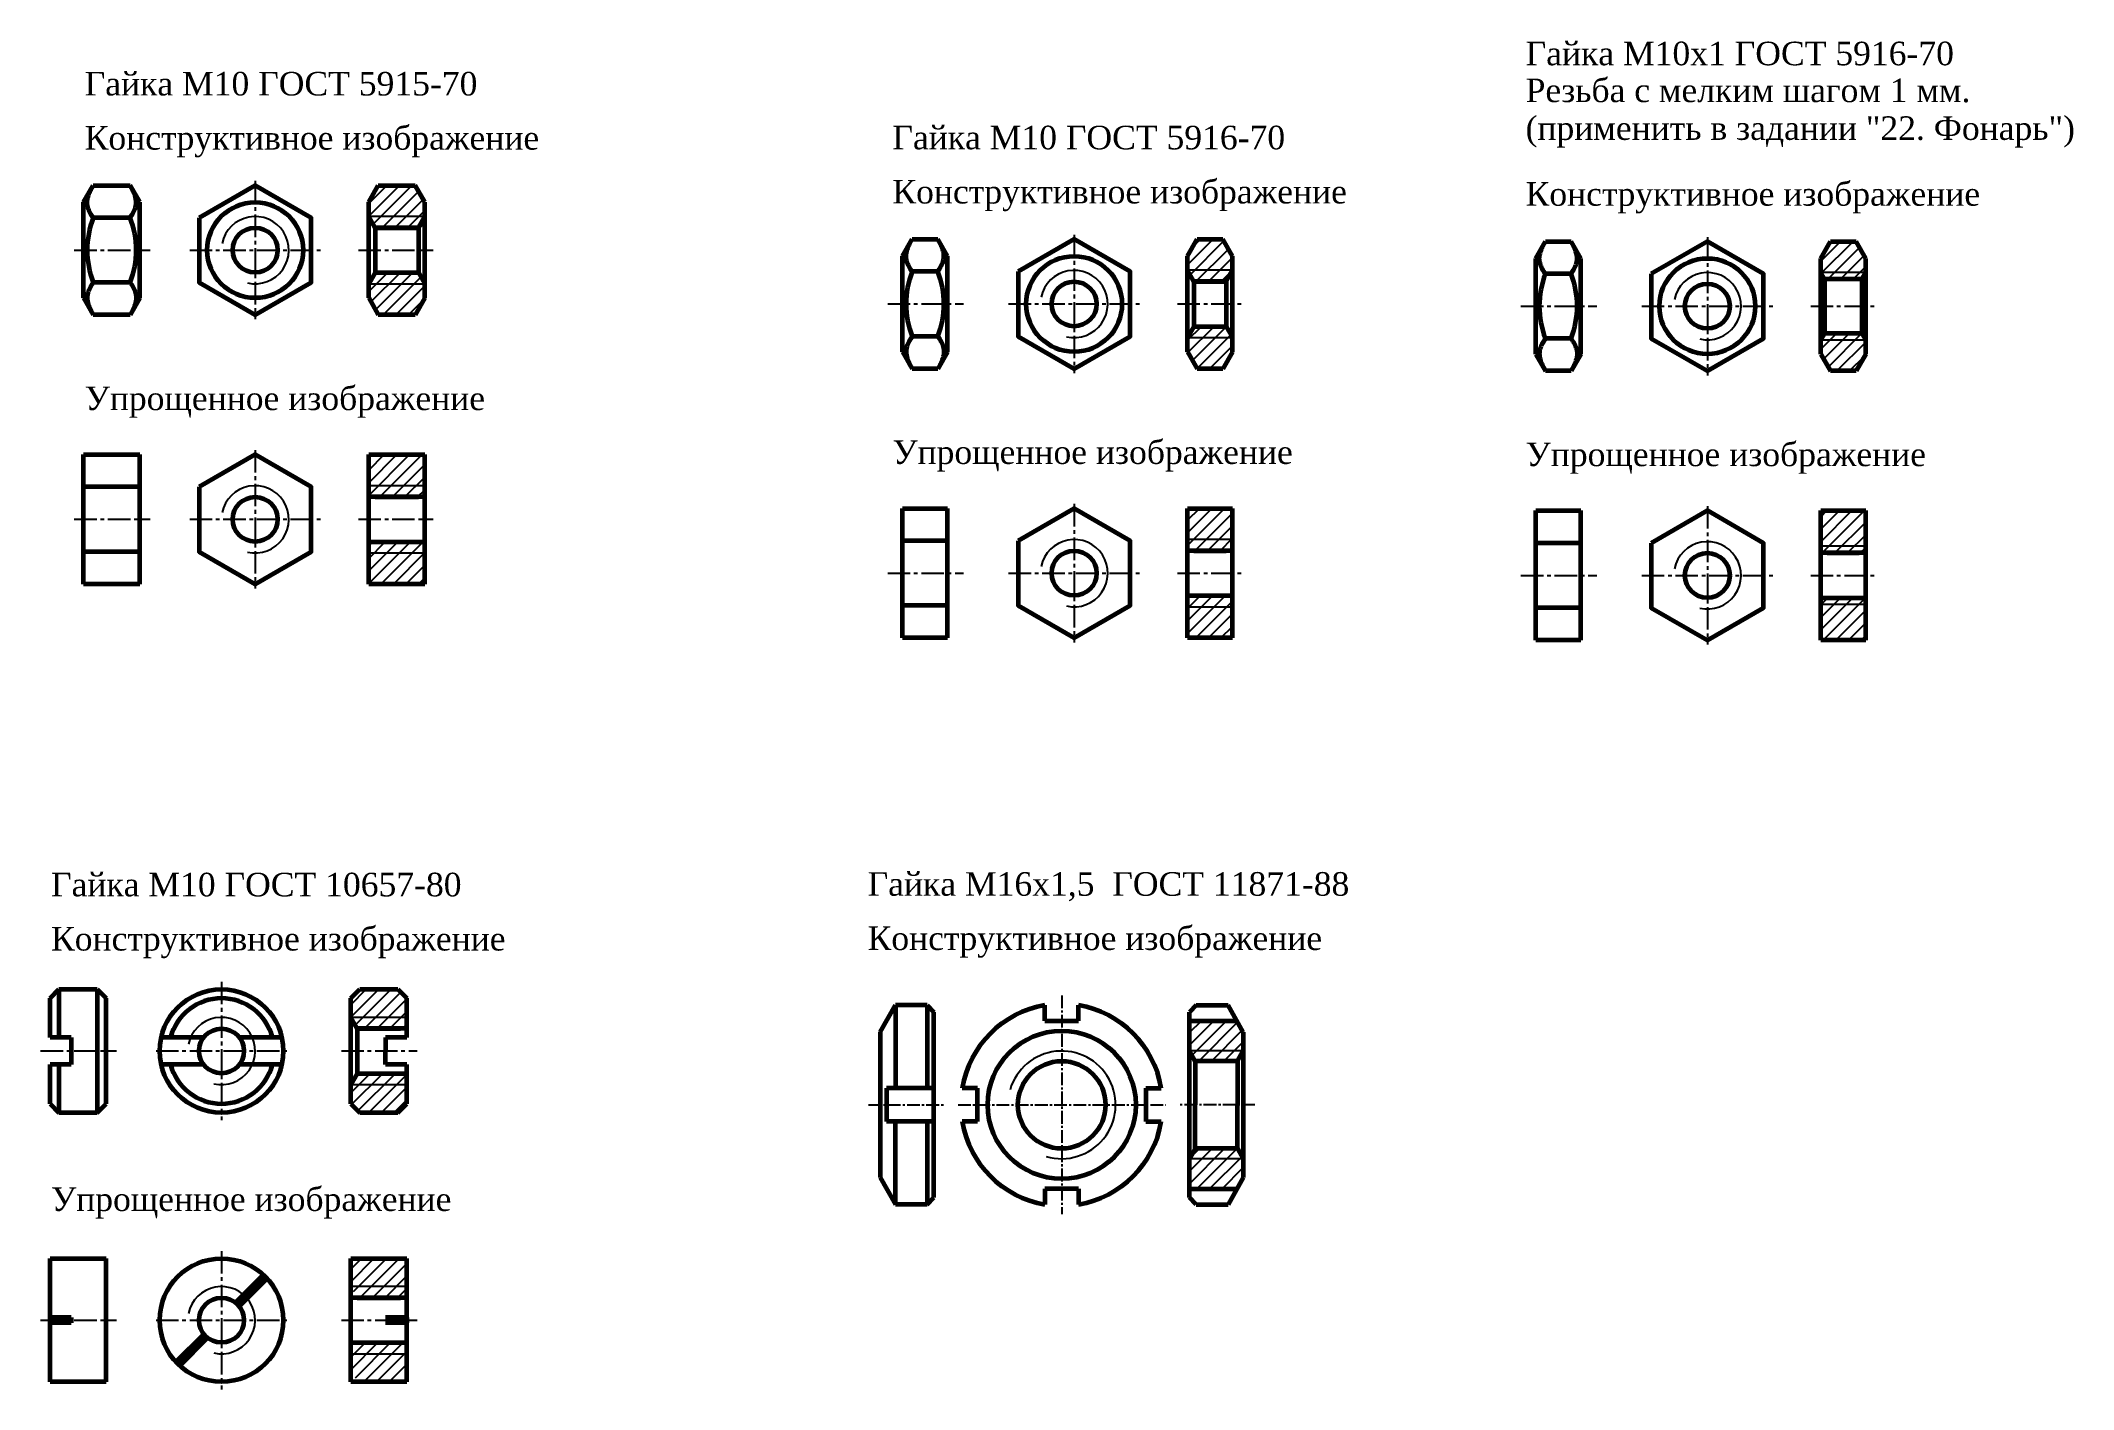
# Model space of a CAD drawing. Header units: millimetres. Extents: x 39 to 341, y 82 to 282.
import ezdxf

# ---------------------------------------------------------------- set-up
doc = ezdxf.new("R2010")
doc.units = ezdxf.units.MM
doc.header["$LTSCALE"] = 0.5
doc.linetypes.add('CENTER2', pattern=[28.575, 19.05, -3.175, 3.175, -3.175])
doc.linetypes.add('осевая2', pattern=[28.575, 19.05, -3.175, 3.175, -3.175])
doc.layers.get('0').update_dxf_attribs({"lineweight": 60})
doc.styles.add('стиль1', font='times.ttf')
pattern_1 = [(45, (-391.7085, -171.6667), (-0.9354433, 0.9354433), [])]

# ---------------------------------------------------------------- blocks, each defined once
blk = doc.blocks.new('129')
at = {"lineweight": 60}
for p, q in [((-8.33, 7.11), (-6.91, 9.62)), ((-6.91, 9.62), (-1.43, 9.62)), ((0, 7.11), (-1.43, 9.62)), ((-8.33, 0), (-8.33, 7.11)), ((0, 0), (0, 7.11)), ((-1.43, 4.81), (-6.91, 4.81)), ((-8.33, -7.11), (-8.33, 0)), ((0, -7.11), (0, 0)), ((-1.43, -4.81), (-6.91, -4.81)), ((-8.33, -7.11), (-6.91, -9.62)), ((0, -7.11), (-1.43, -9.62)), ((-1.43, -9.62), (-6.91, -9.62))]:
    blk.add_line(p, q, dxfattribs=at)
at = {"linetype": 'осевая2', "lineweight": -3, "ltscale": 0.35}
blk.add_line((-9.72, 0), (1.53, 0), dxfattribs=at)
at = {"lineweight": 60}
for centre, start, end in [((5.43, 0), 158.6879, 201.3121), ((-13.76, 0), 338.6879, 21.3121)]:
    blk.add_arc(centre, 13.24, start, end, dxfattribs=at)
for points in [[(-6.91, 4.81), (-7.7, 6.34), (-7.81, 7.33), (-7.54, 8.35), (-7.2, 9.11)], [(-1.43, 4.81), (-0.63, 6.34), (-0.52, 7.33), (-0.79, 8.35), (-1.13, 9.11)], [(-6.91, -4.81), (-7.7, -6.34), (-7.81, -7.33), (-7.54, -8.35), (-7.2, -9.11)], [(-1.43, -4.81), (-0.63, -6.34), (-0.52, -7.33), (-0.79, -8.35), (-1.13, -9.11)]]:
    blk.add_spline(points, degree=3, dxfattribs=at)
blk = doc.blocks.new('130')
at = {"linetype": 'осевая2', "lineweight": -3, "ltscale": 0.35}
for p, q in [((0, 10.28), (0, -10.28)), ((-9.73, 0), (9.73, 0))]:
    blk.add_line(p, q, dxfattribs=at)
at = {"lineweight": 60}
blk.add_lwpolyline([(-8.33, 4.81), (-8.33, -4.81), (0, -9.62), (8.33, -4.81), (8.33, 4.81), (0, 9.62)], close=True, dxfattribs=at)
for radius in [7.11, 3.33]:
    blk.add_circle((0, 0), radius, dxfattribs=at)
at = {"lineweight": -3}
blk.add_arc((0, 0), 5, 256.9745, 168.5103, dxfattribs=at)
blk = doc.blocks.new('131')
at = {"lineweight": -3}
h = blk.add_hatch(dxfattribs=at)
h.set_pattern_fill('ANSI31', color=256, scale=0.416667, style=0)
h.set_pattern_definition([(45, (-397.7104, -171.6667), (-0.9354433, 0.9354433), [])])
h.paths.add_polyline_path([(0, 7.11), (-1.43, 9.62), (-6.91, 9.62), (-8.33, 7.11), (-8.33, 5), (0, 5)])
h.paths.add_polyline_path([(0, -5), (-8.33, -5), (-8.33, -7.11), (-6.91, -9.62), (-1.43, -9.62), (0, -7.11)])
h.paths.add_polyline_path([(-8.33, 5), (-7.39, 3.33), (0, 3.33), (0, 5)])
h.paths.add_polyline_path([(0, -5), (-0.95, -3.33), (-8.33, -3.33), (-8.33, -5)])
at = {"lineweight": 60}
for p, q in [((-8.33, 7.11), (-6.91, 9.62)), ((-6.91, 9.62), (-1.43, 9.62)), ((0, 7.11), (-1.43, 9.62)), ((-8.33, 0), (-8.33, 7.11)), ((0, 0), (0, 7.11)), ((-7.39, 3.33), (-8.33, 5)), ((-0.95, 3.33), (-7.39, 3.33)), ((-7.39, 3.33), (-7.39, -3.33)), ((-0.95, 3.33), (0, 5)), ((-0.95, 3.33), (-0.95, -3.33)), ((-8.33, -7.11), (-8.33, 0)), ((0, -7.11), (0, 0)), ((-7.39, -3.33), (-8.33, -5)), ((-7.39, -3.33), (-0.95, -3.33)), ((-0.95, -3.33), (0, -5)), ((-8.33, -7.11), (-6.91, -9.62)), ((0, -7.11), (-1.43, -9.62)), ((-1.43, -9.62), (-6.91, -9.62))]:
    blk.add_line(p, q, dxfattribs=at)
at = {"lineweight": -3}
for p, q in [((0, 5), (-8.33, 5)), ((-8.33, -5), (0, -5))]:
    blk.add_line(p, q, dxfattribs=at)
blk.add_line((-7.39, 3.33), (-0.95, 3.33))
at = {"linetype": 'осевая2', "lineweight": -3, "ltscale": 0.35}
blk.add_line((-9.84, 0), (1.26, 0), dxfattribs=at)
blk = doc.blocks.new('132')
at = {"lineweight": 60}
for p, q in [((-8.33, 0), (-8.33, 9.62)), ((-8.33, 9.62), (0, 9.62)), ((0, 0), (0, 9.62)), ((0, 4.81), (-8.33, 4.81)), ((-8.33, -9.62), (-8.33, 0)), ((0, -9.62), (0, 0)), ((0, -4.81), (-8.33, -4.81)), ((0, -9.62), (-8.33, -9.62))]:
    blk.add_line(p, q, dxfattribs=at)
at = {"linetype": 'осевая2', "lineweight": -3, "ltscale": 0.35}
blk.add_line((-9.72, 0), (1.53, 0), dxfattribs=at)
blk = doc.blocks.new('133')
at = {"linetype": 'осевая2', "lineweight": -3, "ltscale": 0.35}
for p, q in [((0, 10.28), (0, -10.28)), ((-9.73, 0), (9.73, 0))]:
    blk.add_line(p, q, dxfattribs=at)
at = {"lineweight": 60}
blk.add_lwpolyline([(-8.33, 4.81), (-8.33, -4.81), (0, -9.62), (8.33, -4.81), (8.33, 4.81), (0, 9.62)], close=True, dxfattribs=at)
blk.add_circle((0, 0), 3.33, dxfattribs=at)
at = {"lineweight": -3}
blk.add_arc((0, 0), 5, 256.9745, 168.5103, dxfattribs=at)
blk = doc.blocks.new('134')
at = {"lineweight": -3}
h = blk.add_hatch(dxfattribs=at)
h.set_pattern_fill('ANSI31', color=256, scale=0.416667, style=0)
h.set_pattern_definition([(45, (-42.348, 3e-13), (-0.935443, 0.935443), [])])
h.paths.add_polyline_path([(0, 9.62), (-8.33, 9.62), (-8.33, 5), (0, 5)])
h.paths.add_polyline_path([(0, 5), (-8.33, 5), (-8.33, 3.33), (0, 3.33)])
h.paths.add_polyline_path([(0, -3.33), (-8.33, -3.33), (-8.33, -5), (0, -5)])
h.paths.add_polyline_path([(0, -5), (-8.33, -5), (-8.33, -9.62), (0, -9.62)])
at = {"lineweight": 60}
for p, q in [((-8.33, 0), (-8.33, 9.62)), ((-8.33, 9.62), (0, 9.62)), ((0, 0), (0, 9.62)), ((0, 3.33), (-8.33, 3.33)), ((-8.33, -9.62), (-8.33, 0)), ((0, -9.62), (0, 0)), ((-8.33, -3.33), (0, -3.33)), ((0, -9.62), (-8.33, -9.62))]:
    blk.add_line(p, q, dxfattribs=at)
at = {"lineweight": -3}
for p, q in [((0, 5), (-8.33, 5)), ((-8.33, -5), (0, -5))]:
    blk.add_line(p, q, dxfattribs=at)
blk.add_line((-7.39, 3.33), (-0.95, 3.33))
at = {"linetype": 'осевая2', "lineweight": -3, "ltscale": 0.35}
blk.add_line((-9.84, 0), (1.26, 0), dxfattribs=at)
blk = doc.blocks.new('krep8')
for name, p in [('129', (0, 40)), ('130', (17.15, 40)), ('131', (42.35, 40)), ('132', (0, 0)), ('133', (17.15, 0)), ('134', (42.35, 0))]:
    blk.add_blockref(name, p)
at = {"style": 'стиль1'}
for s, p in [('Гайка М10 ГОСТ 5915-70', (-8.18, 62.98)), ('Конструктивное изображение', (-8.18, 54.93)), ('Упрощенное изображение', (-8.18, 16.23))]:
    blk.add_text(s, height=3.5, dxfattribs=at).set_placement(p)
blk = doc.blocks.new('147')
at = {"lineweight": 60}
for p, q in [((-8.33, 7.83), (-7, 9.17)), ((-7, 9.17), (-1.33, 9.17)), ((-7, 9.17), (-7, 2)), ((-1.33, 9.17), (0, 7.83)), ((-1.33, 9.17), (-1.33, -9.17)), ((-8.33, 2), (-8.33, 7.83)), ((0, 0), (0, 7.83)), ((-5.17, 2), (-8.33, 2)), ((-5.17, 2), (-5.17, -2)), ((0, -7.83), (0, 0)), ((-8.33, -7.83), (-8.33, -2)), ((-5.17, -2), (-8.33, -2)), ((-7, -2), (-7, -9.17)), ((-8.33, -7.83), (-7, -9.17)), ((-1.33, -9.17), (0, -7.83)), ((-1.33, -9.17), (-7, -9.17))]:
    blk.add_line(p, q, dxfattribs=at)
at = {"linetype": 'осевая2', "lineweight": -3, "ltscale": 0.35}
blk.add_line((-9.72, 0), (1.53, 0), dxfattribs=at)
blk = doc.blocks.new('148')
at = {"linetype": 'осевая2', "lineweight": -3, "ltscale": 0.35}
for p, q in [((0, 10.28), (0, -10.28)), ((-9.73, 0), (9.73, 0))]:
    blk.add_line(p, q, dxfattribs=at)
at = {"lineweight": 60}
for p, q in [((-2.67, 2), (-8.95, 2)), ((8.95, 2), (2.67, 2)), ((-2.67, -2), (-8.95, -2)), ((8.95, -2), (2.67, -2))]:
    blk.add_line(p, q, dxfattribs=at)
for radius in [9.17, 3.33]:
    blk.add_circle((0, 0), radius, dxfattribs=at)
for start, end in [(14.793, 165.207), (194.793, 345.207)]:
    blk.add_arc((0, 0), 7.83, start, end, dxfattribs=at)
at = {"lineweight": -3}
blk.add_arc((0, 0), 5, 256.9745, 168.5103, dxfattribs=at)
blk = doc.blocks.new('149')
at = {"lineweight": -3}
h = blk.add_hatch(dxfattribs=at)
h.set_pattern_fill('ANSI31', color=256, scale=0.416667, style=0)
h.set_pattern_definition(pattern_1)
h.paths.add_polyline_path([(8.33, 7.83), (7, 9.17), (1.33, 9.17), (0, 7.83), (0, 5), (8.33, 5)])
h.paths.add_polyline_path([(8.33, 5), (0, 5), (0.95, 3.33), (8.33, 3.33)])
h.paths.add_polyline_path([(8.33, -3.33), (0.95, -3.33), (0, -5), (8.33, -5)])
h.paths.add_polyline_path([(8.33, -5), (0, -5), (0, -7.83), (1.33, -9.17), (7, -9.17), (8.33, -7.83)])
at = {"lineweight": 60}
for p, q in [((0, 7.83), (1.33, 9.17)), ((1.33, 9.17), (7, 9.17)), ((7, 9.17), (8.33, 7.83)), ((0, 0), (0, 7.83)), ((8.33, 2), (8.33, 7.83)), ((0.95, 3.33), (0, 5)), ((8.33, 3.33), (0.95, 3.33)), ((0.95, 3.33), (0.95, -3.33)), ((0, -7.83), (0, 0)), ((8.33, 2), (5.17, 2)), ((5.17, 2), (5.17, 0)), ((5.17, -2), (5.17, 0)), ((8.33, -2), (5.17, -2)), ((8.33, -7.83), (8.33, -2)), ((0.95, -3.33), (0, -5)), ((0.95, -3.33), (8.33, -3.33)), ((0, -7.83), (1.33, -9.17)), ((7, -9.17), (8.33, -7.83)), ((7, -9.17), (1.33, -9.17))]:
    blk.add_line(p, q, dxfattribs=at)
at = {"lineweight": -3}
for p, q in [((8.33, 5), (0, 5)), ((0, -5), (8.33, -5))]:
    blk.add_line(p, q, dxfattribs=at)
blk.add_line((0.95, 3.33), (7.39, 3.33))
at = {"linetype": 'осевая2', "lineweight": -3, "ltscale": 0.35}
blk.add_line((-1.39, 0), (9.87, 0), dxfattribs=at)
blk = doc.blocks.new('150')
h = blk.add_hatch(color=256)
h.paths.add_polyline_path([(-5.17, 0.4), (-8.33, 0.4), (-8.33, 0), (-5.17, 0)])
h.paths.add_polyline_path([(-5.17, 0), (-8.33, 0), (-8.33, -0.4), (-5.17, -0.4)])
at = {"lineweight": 60}
for p, q in [((-8.33, 0), (-8.33, 9.17)), ((-8.33, 9.17), (0, 9.17)), ((0, 0), (0, 9.17)), ((-5.17, 0.4), (-8.33, 0.4)), ((-8.33, -9.17), (-8.33, 0)), ((-5.17, 0), (-8.33, 0)), ((-5.17, 0.4), (-5.17, -0.4)), ((0, -9.17), (0, 0)), ((-5.17, -0.4), (-8.33, -0.4)), ((0, -9.17), (-8.33, -9.17))]:
    blk.add_line(p, q, dxfattribs=at)
at = {"linetype": 'осевая2', "lineweight": -3, "ltscale": 0.35}
blk.add_line((-9.72, 0), (1.53, 0), dxfattribs=at)
blk = doc.blocks.new('151')
h = blk.add_hatch(color=256)
h.paths.add_polyline_path([(6.49, 6.48, 0.010913), (6.2, 6.76), (3.24, 3.81, -0.020024), (3.54, 3.53)])
h.paths.add_polyline_path([(6.76, 6.19, 0.010913), (6.49, 6.48), (3.54, 3.53, -0.020024), (3.81, 3.24)])
h.paths.add_polyline_path([(3.54, 3.53, 0.020024), (3.24, 3.81), (2.06, 2.62, -0.030082), (2.36, 2.36)])
h.paths.add_polyline_path([(3.81, 3.24, 0.020024), (3.54, 3.53), (2.36, 2.36, -0.030082), (2.62, 2.06)])
h.paths.add_polyline_path([(-2.36, -2.36, -0.030082), (-2.62, -2.06), (-6.76, -6.19, 0.010913), (-6.49, -6.48)])
h.paths.add_polyline_path([(-2.06, -2.62, -0.030082), (-2.36, -2.36), (-6.49, -6.48, 0.010913), (-6.2, -6.76)])
at = {"linetype": 'осевая2', "lineweight": -3, "ltscale": 0.35}
for p, q in [((0, 10.28), (0, -10.28)), ((-9.73, 0), (9.73, 0))]:
    blk.add_line(p, q, dxfattribs=at)
at = {"lineweight": 60}
for p, q in [((2.06, 2.62), (6.2, 6.76)), ((2.36, 2.36), (6.49, 6.48)), ((2.62, 2.06), (6.77, 6.2)), ((-6.77, -6.2), (-2.62, -2.06)), ((-6.49, -6.48), (-2.36, -2.36)), ((-6.2, -6.76), (-2.06, -2.62))]:
    blk.add_line(p, q, dxfattribs=at)
for radius in [9.17, 3.33]:
    blk.add_circle((0, 0), radius, dxfattribs=at)
at = {"lineweight": -3}
blk.add_arc((0, 0), 5, 256.9745, 168.5103, dxfattribs=at)
blk = doc.blocks.new('152')
at = {"lineweight": -3}
h = blk.add_hatch(dxfattribs=at)
h.set_pattern_fill('ANSI31', color=256, scale=0.416667, style=0)
h.set_pattern_definition(pattern_1)
h.paths.add_polyline_path([(8.33, 7.83), (7, 9.17), (1.33, 9.17), (0, 7.83), (0, 5), (8.33, 5)])
h.paths.add_polyline_path([(8.33, 5), (0, 5), (0.95, 3.33), (8.33, 3.33)])
h.paths.add_polyline_path([(8.33, -3.33), (0.95, -3.33), (0, -5), (8.33, -5)])
h.paths.add_polyline_path([(8.33, -5), (0, -5), (0, -7.83), (1.33, -9.17), (7, -9.17), (8.33, -7.83)])
h = blk.add_hatch(color=256)
h.paths.add_polyline_path([(8.33, 0.4), (5.17, 0.4), (5.17, 0), (8.33, 0)])
h.paths.add_polyline_path([(8.33, 0), (5.17, 0), (5.17, -0.4), (8.33, -0.4)])
at = {"lineweight": 60}
for p, q in [((0, 0), (0, 9.17)), ((0, 9.17), (8.33, 9.17)), ((8.33, 0), (8.33, 9.17)), ((8.33, 3.33), (0, 3.33)), ((0, -9.17), (0, 0)), ((8.33, 0.4), (5.17, 0.4)), ((8.33, 0.4), (8.33, -0.4)), ((8.33, -9.17), (8.33, 0)), ((8.33, 0), (5.17, 0)), ((8.33, -0.4), (5.17, -0.4)), ((0, -3.33), (8.33, -3.33)), ((8.33, -9.17), (0, -9.17))]:
    blk.add_line(p, q, dxfattribs=at)
at = {"lineweight": -3}
for p, q in [((8.33, 5), (0, 5)), ((0, -5), (8.33, -5))]:
    blk.add_line(p, q, dxfattribs=at)
blk.add_line((0.95, 3.33), (7.39, 3.33))
at = {"linetype": 'осевая2', "lineweight": -3, "ltscale": 0.35}
blk.add_line((-1.39, 0), (9.87, 0), dxfattribs=at)
blk = doc.blocks.new('krep10')
for name, p in [('147', (0, 40)), ('148', (17.15, 40)), ('149', (36.35, 40)), ('150', (0, 0)), ('151', (17.15, 0)), ('152', (36.35, 0))]:
    blk.add_blockref(name, p)
at = {"style": 'стиль1'}
for s, p in [('Гайка М10 ГОСТ 10657-80', (-8.18, 62.98)), ('Конструктивное изображение', (-8.18, 54.93)), ('Упрощенное изображение', (-8.18, 16.23))]:
    blk.add_text(s, height=3.5, dxfattribs=at).set_placement(p)
blk = doc.blocks.new('153')
at = {"color": 7, "lineweight": 60}
for p, q in [((-8, 10.79), (-5.73, 14.79)), ((-1, 14.79), (-5.73, 14.79)), ((-5.73, 14.79), (-5.73, 2.5)), ((-1, 14.79), (-1, 2.5)), ((-1, 14.79), (0, 13.79)), ((0, 0), (0, 13.79)), ((-8, 10.79), (-8, -10.79)), ((-7.03, 2.5), (-7.03, -2.5)), ((0, 2.5), (-7.03, 2.5)), ((0, -13.79), (0, 0)), ((0, -2.5), (-7.03, -2.5)), ((-5.73, -14.79), (-5.73, -2.5)), ((-1, -2.5), (-1, -14.79)), ((-8, -10.79), (-5.73, -14.79)), ((-1, -14.79), (-5.73, -14.79)), ((-1, -14.79), (0, -13.79))]:
    blk.add_line(p, q, dxfattribs=at)
at = {"color": 7, "linetype": 'CENTER2', "lineweight": -3, "ltscale": 0.2}
blk.add_line((-9.72, 0), (1.53, 0), dxfattribs=at)
blk = doc.blocks.new('154')
at = {"color": 7, "linetype": 'CENTER2', "lineweight": -3, "ltscale": 0.2}
for p, q in [((0, 16.25), (0, -16.25)), ((-15.41, 0), (15.41, 0))]:
    blk.add_line(p, q, dxfattribs=at)
at = {"color": 7, "lineweight": 60}
for p, q in [((-2.5, 12.5), (-2.5, 14.79)), ((-2.5, 12.5), (2.5, 12.5)), ((2.5, 12.5), (2.5, 14.79)), ((-12.5, 2.5), (-14.79, 2.5)), ((-12.5, -2.5), (-12.5, 2.5)), ((12.5, 2.5), (14.79, 2.5)), ((12.5, 2.5), (12.5, -2.5)), ((-12.5, -2.5), (-14.79, -2.5)), ((12.5, -2.5), (14.79, -2.5)), ((2.5, -12.5), (-2.5, -12.5)), ((-2.5, -12.5), (-2.5, -14.79)), ((2.5, -12.5), (2.5, -14.79))]:
    blk.add_line(p, q, dxfattribs=at)
for radius in [11, 6.5]:
    blk.add_circle((0, 0), radius, dxfattribs=at)
for start, end in [(99.5941, 170.4059), (9.5941, 80.4059), (189.5941, 260.4059), (279.5941, 350.4059)]:
    blk.add_arc((0, 0), 15, start, end, dxfattribs=at)
at = {"color": 7, "lineweight": -3}
blk.add_arc((0, 0), 8, 253.384, 163.7509, dxfattribs=at)
blk = doc.blocks.new('155')
at = {"lineweight": -3}
h = blk.add_hatch(dxfattribs=at)
h.set_pattern_fill('ANSI31', scale=0.416667, style=0)
h.set_pattern_definition([(45, (-698.5576, -49.753), (-0.9354433, 0.9354433), [])])
h.paths.add_polyline_path([(0.85, 6.5), (7.15, 6.5), (8, 8), (8, 10.79), (7.03, 12.5), (0, 12.5), (0, 8)])
h.paths.add_polyline_path([(8, -8), (7.15, -6.5), (0.85, -6.5), (0, -8), (0, -12.5), (7.03, -12.5), (8, -10.79)])
at = {"color": 7, "lineweight": 60}
for p, q in [((1, 14.79), (0, 13.79)), ((0, 0), (0, 13.79)), ((0, 12.5), (7.03, 12.5)), ((1, 14.79), (5.73, 14.79)), ((8, 10.79), (5.73, 14.79)), ((0, 0), (0, 11)), ((8, 10.79), (8, -10.79)), ((0.85, 6.5), (0, 8)), ((7.15, 6.5), (0.85, 6.5)), ((0.85, 6.5), (0.85, 0)), ((7.15, 6.5), (8, 8)), ((7.15, 6.5), (7.15, 0)), ((8, 8), (8, -8)), ((0, -11), (0, 0)), ((0, -13.79), (0, 0)), ((0.85, -6.5), (0.85, 0)), ((7.15, -6.5), (7.15, 0)), ((0.85, -6.5), (0, -8)), ((7.15, -6.5), (0.85, -6.5)), ((7.15, -6.5), (8, -8)), ((8, -10.79), (5.73, -14.79)), ((0, -12.5), (7.03, -12.5)), ((1, -14.79), (0, -13.79)), ((1, -14.79), (5.73, -14.79))]:
    blk.add_line(p, q, dxfattribs=at)
at = {"color": 7, "lineweight": -3}
for p, q in [((8, 8), (0, 8)), ((8, -8), (0, -8))]:
    blk.add_line(p, q, dxfattribs=at)
at = {"color": 7, "linetype": 'CENTER2', "lineweight": -3, "ltscale": 0.2}
blk.add_line((9.72, 0), (-1.53, 0), dxfattribs=at)
blk = doc.blocks.new('krep11')
for name, p in [('154', (18.98, 0)), ('153', (0, 0)), ('155', (37.96, 0))]:
    blk.add_blockref(name, p)
at = {"style": 'стиль1'}
for s, p in [('Гайка М16х1,5  ГОСТ 11871-88', (-9.86, 31.07)), ('Конструктивное изображение', (-9.86, 23.01))]:
    blk.add_text(s, height=3.5, dxfattribs=at).set_placement(p)
blk = doc.blocks.new('136')
at = {"linetype": 'осевая2', "lineweight": -3, "ltscale": 0.35}
for p, q in [((0, 10.28), (0, -10.28)), ((-9.73, 0), (9.73, 0))]:
    blk.add_line(p, q, dxfattribs=at)
at = {"color": 7, "lineweight": 60}
blk.add_lwpolyline([(-8.33, 4.81), (-8.33, -4.81), (0, -9.62), (8.33, -4.81), (8.33, 4.81), (0, 9.62)], close=True, dxfattribs=at)
for radius in [7.11, 3.33]:
    blk.add_circle((0, 0), radius, dxfattribs=at)
at = {"color": 7, "lineweight": -3}
blk.add_arc((0, 0), 5, 256.9745, 168.5103, dxfattribs=at)
blk = doc.blocks.new('137')
at = {"lineweight": -3}
h = blk.add_hatch(dxfattribs=at)
h.set_pattern_fill('ANSI31', scale=0.416667, style=0)
h.set_pattern_definition([(45, (-396.0437, -171.6667), (-0.9354433, 0.9354433), [])])
h.paths.add_polyline_path([(0, 5), (0, 7.11), (-1.43, 9.62), (-5.24, 9.62), (-6.67, 7.11), (-6.67, 5)])
h.paths.add_polyline_path([(-0.95, 3.33), (0, 5), (-6.67, 5), (-5.72, 3.33)])
h.paths.add_polyline_path([(-6.67, -5), (0, -5), (-0.95, -3.33), (-6.67, -3.33)])
h.paths.add_polyline_path([(-1.43, -9.62), (0, -7.11), (0, -5), (-6.67, -5), (-6.67, -7.11), (-5.24, -9.62)])
at = {"color": 7, "lineweight": 60}
for p, q in [((-6.67, 7.11), (-5.24, 9.62)), ((-5.24, 9.62), (-1.43, 9.62)), ((0, 7.11), (-1.43, 9.62)), ((-6.67, 0), (-6.67, 7.11)), ((0, 0), (0, 7.11)), ((-5.72, 3.33), (-6.67, 5)), ((-0.95, 3.33), (-5.72, 3.33)), ((-5.72, 3.33), (-5.72, -3.33)), ((-0.95, 3.33), (0, 5)), ((-0.95, 3.33), (-0.95, -3.33)), ((-6.67, -7.11), (-6.67, 0)), ((0, -7.11), (0, 0)), ((-5.72, -3.33), (-6.67, -5)), ((-5.72, -3.33), (-0.95, -3.33)), ((-0.95, -3.33), (0, -5)), ((-6.67, -7.11), (-5.24, -9.62)), ((0, -7.11), (-1.43, -9.62)), ((-1.43, -9.62), (-5.24, -9.62))]:
    blk.add_line(p, q, dxfattribs=at)
at = {"color": 7, "lineweight": -3}
for p, q in [((0, 5), (-6.67, 5)), ((-6.67, -5), (0, -5))]:
    blk.add_line(p, q, dxfattribs=at)
at = {"color": 7}
blk.add_line((-5.72, 3.33), (-0.95, 3.33), dxfattribs=at)
at = {"linetype": 'осевая2', "lineweight": -3, "ltscale": 0.35}
blk.add_line((-8.17, 0), (1.77, 0), dxfattribs=at)
blk = doc.blocks.new('139')
at = {"linetype": 'осевая2', "lineweight": -3, "ltscale": 0.35}
for p, q in [((0, 10.28), (0, -10.28)), ((-9.73, 0), (9.73, 0))]:
    blk.add_line(p, q, dxfattribs=at)
at = {"color": 7, "lineweight": 60}
blk.add_lwpolyline([(-8.33, 4.81), (-8.33, -4.81), (0, -9.62), (8.33, -4.81), (8.33, 4.81), (0, 9.62)], close=True, dxfattribs=at)
blk.add_circle((0, 0), 3.33, dxfattribs=at)
at = {"color": 7, "lineweight": -3}
blk.add_arc((0, 0), 5, 256.9745, 168.5103, dxfattribs=at)
blk = doc.blocks.new('140')
at = {"lineweight": -3}
h = blk.add_hatch(dxfattribs=at)
h.set_pattern_fill('ANSI31', scale=0.416667, style=0)
h.set_pattern_definition([(45, (-42.348, -2e-14), (-0.935443, 0.935443), [])])
h.paths.add_polyline_path([(0, 9.62), (-6.67, 9.62), (-6.67, 5), (0, 5)])
h.paths.add_polyline_path([(0, 5), (-6.67, 5), (-6.67, 3.33), (0, 3.33)])
h.paths.add_polyline_path([(0, -3.33), (-6.67, -3.33), (-6.67, -5), (0, -5)])
h.paths.add_polyline_path([(0, -5), (-6.67, -5), (-6.67, -9.62), (0, -9.62)])
at = {"color": 7, "lineweight": 60}
for p, q in [((-6.67, 0), (-6.67, 9.62)), ((-6.67, 9.62), (0, 9.62)), ((0, 0), (0, 9.62)), ((0, 3.33), (-6.67, 3.33)), ((-6.67, -9.62), (-6.67, 0)), ((0, -9.62), (0, 0)), ((-6.67, -3.33), (0, -3.33)), ((0, -9.62), (-6.67, -9.62))]:
    blk.add_line(p, q, dxfattribs=at)
at = {"color": 7, "lineweight": -3}
for p, q in [((0, 5), (-6.67, 5)), ((-6.67, -5), (0, -5))]:
    blk.add_line(p, q, dxfattribs=at)
at = {"color": 7}
blk.add_line((-5.72, 3.33), (-0.95, 3.33), dxfattribs=at)
at = {"linetype": 'осевая2', "lineweight": -3, "ltscale": 0.35}
blk.add_line((-8.17, 0), (1.77, 0), dxfattribs=at)
blk = doc.blocks.new('138')
at = {"color": 7, "lineweight": 60}
for p, q in [((-6.67, 0), (-6.67, 9.62)), ((-6.67, 9.62), (0, 9.62)), ((0, 0), (0, 9.62)), ((0, 4.81), (-6.67, 4.81)), ((-6.67, -9.62), (-6.67, 0)), ((0, -9.62), (0, 0)), ((0, -4.81), (-6.67, -4.81)), ((0, -9.62), (-6.67, -9.62))]:
    blk.add_line(p, q, dxfattribs=at)
at = {"linetype": 'осевая2', "lineweight": -3, "ltscale": 0.35}
blk.add_line((-8.87, 0), (2.38, 0), dxfattribs=at)
blk = doc.blocks.new('142')
at = {"linetype": 'осевая2', "lineweight": -3, "ltscale": 0.35}
for p, q in [((0, 10.28), (0, -10.28)), ((-9.73, 0), (9.73, 0))]:
    blk.add_line(p, q, dxfattribs=at)
at = {"color": 7, "lineweight": 60}
blk.add_lwpolyline([(-8.33, 4.81), (-8.33, -4.81), (0, -9.62), (8.33, -4.81), (8.33, 4.81), (0, 9.62)], close=True, dxfattribs=at)
for radius in [7.11, 3.33]:
    blk.add_circle((0, 0), radius, dxfattribs=at)
at = {"color": 7, "lineweight": -3}
blk.add_arc((0, 0), 5, 256.9745, 168.5103, dxfattribs=at)
blk = doc.blocks.new('141')
at = {"color": 7, "lineweight": 60}
for p, q in [((-6.67, 7.11), (-5.24, 9.62)), ((-5.24, 9.62), (-1.43, 9.62)), ((0, 7.11), (-1.43, 9.62)), ((-6.67, 0), (-6.67, 7.11)), ((0, 0), (0, 7.11)), ((-1.43, 4.81), (-5.24, 4.81)), ((-6.67, -7.11), (-6.67, 0)), ((0, -7.11), (0, 0)), ((-1.43, -4.81), (-5.24, -4.81)), ((-6.67, -7.11), (-5.24, -9.62)), ((0, -7.11), (-1.43, -9.62)), ((-1.43, -9.62), (-5.24, -9.62))]:
    blk.add_line(p, q, dxfattribs=at)
at = {"linetype": 'осевая2', "lineweight": -3, "ltscale": 0.35}
blk.add_line((-8.87, 0), (2.38, 0), dxfattribs=at)
at = {"color": 7, "lineweight": 60}
for centre, start, end in [((7.09, 0), 158.6879, 201.3121), ((-13.76, 0), 338.6879, 21.3121)]:
    blk.add_arc(centre, 13.24, start, end, dxfattribs=at)
for points in [[(-5.24, 4.81), (-6.04, 6.34), (-6.14, 7.33), (-5.87, 8.35), (-5.53, 9.11)], [(-1.43, 4.81), (-0.63, 6.34), (-0.52, 7.33), (-0.79, 8.35), (-1.13, 9.11)], [(-5.24, -4.81), (-6.04, -6.34), (-6.14, -7.33), (-5.87, -8.35), (-5.53, -9.11)], [(-1.43, -4.81), (-0.63, -6.34), (-0.52, -7.33), (-0.79, -8.35), (-1.13, -9.11)]]:
    blk.add_spline(points, degree=3, dxfattribs=at)
blk = doc.blocks.new('145')
at = {"linetype": 'осевая2', "lineweight": -3, "ltscale": 0.35}
for p, q in [((0, 10.28), (0, -10.28)), ((-9.73, 0), (9.73, 0))]:
    blk.add_line(p, q, dxfattribs=at)
at = {"color": 7, "lineweight": 60}
blk.add_lwpolyline([(-8.33, 4.81), (-8.33, -4.81), (0, -9.62), (8.33, -4.81), (8.33, 4.81), (0, 9.62)], close=True, dxfattribs=at)
blk.add_circle((0, 0), 3.33, dxfattribs=at)
at = {"color": 7, "lineweight": -3}
blk.add_arc((0, 0), 5, 256.9745, 168.5103, dxfattribs=at)
blk = doc.blocks.new('144')
at = {"color": 7, "lineweight": 60}
for p, q in [((-6.67, 0), (-6.67, 9.62)), ((-6.67, 9.62), (0, 9.62)), ((0, 0), (0, 9.62)), ((0, 4.81), (-6.67, 4.81)), ((-6.67, -9.62), (-6.67, 0)), ((0, -9.62), (0, 0)), ((0, -4.81), (-6.67, -4.81)), ((0, -9.62), (-6.67, -9.62))]:
    blk.add_line(p, q, dxfattribs=at)
at = {"linetype": 'осевая2', "lineweight": -3, "ltscale": 0.35}
blk.add_line((-8.87, 0), (2.38, 0), dxfattribs=at)
blk = doc.blocks.new('143')
at = {"lineweight": -3}
h = blk.add_hatch(dxfattribs=at)
h.set_pattern_fill('ANSI31', scale=0.416667, style=0)
h.set_pattern_definition([(45, (-396.0437, -171.6667), (-0.9354433, 0.9354433), [])])
h.paths.add_polyline_path([(0, 5), (0, 7.11), (-1.43, 9.62), (-5.24, 9.62), (-6.67, 7.11), (-6.67, 5)])
h.paths.add_polyline_path([(-1.43, -9.62), (0, -7.11), (0, -5), (-6.67, -5), (-6.67, -7.11), (-5.24, -9.62)])
h.paths.add_polyline_path([(-0.57, -4), (-6.1, -4), (-6.1, -3.33), (-6.67, -3.33), (-6.67, -5), (0, -5)])
h.paths.add_polyline_path([(-6.1, 4), (-0.57, 4), (0, 5), (-6.67, 5)])
at = {"color": 7, "lineweight": 60}
for p, q in [((-6.67, 7.11), (-5.24, 9.62)), ((-5.24, 9.62), (-1.43, 9.62)), ((0, 7.11), (-1.43, 9.62)), ((-6.67, 0), (-6.67, 7.11)), ((0, 0), (0, 7.11)), ((-6.1, 4), (-6.67, 5)), ((-0.57, 4), (-6.1, 4)), ((-6.1, 4), (-6.1, -4)), ((-0.57, 4), (0, 5)), ((-0.57, 4), (-0.57, -4)), ((-6.67, -7.11), (-6.67, 0)), ((0, -7.11), (0, 0)), ((-6.1, -4), (-6.67, -5)), ((-6.1, -4), (-0.57, -4)), ((-0.57, -4), (0, -5)), ((-6.67, -7.11), (-5.24, -9.62)), ((0, -7.11), (-1.43, -9.62)), ((-1.43, -9.62), (-5.24, -9.62))]:
    blk.add_line(p, q, dxfattribs=at)
at = {"color": 7, "lineweight": -3}
for p, q in [((0, 5), (-6.67, 5)), ((-6.67, -5), (0, -5))]:
    blk.add_line(p, q, dxfattribs=at)
at = {"color": 5, "linetype": 'осевая2', "lineweight": -3, "ltscale": 0.35}
blk.add_line((-8.17, 0), (1.77, 0), dxfattribs=at)
blk = doc.blocks.new('146')
at = {"lineweight": -3}
h = blk.add_hatch(dxfattribs=at)
h.set_pattern_fill('ANSI31', scale=0.416667, style=0)
h.set_pattern_definition([(45, (-42.348, -3e-13), (-0.935443, 0.935443), [])])
h.paths.add_polyline_path([(0, 9.62), (-6.67, 9.62), (-6.67, 5), (0, 5)])
h.paths.add_polyline_path([(0, 5), (-6.67, 5), (-6.67, 3.33), (0, 3.33)])
h.paths.add_polyline_path([(0, -3.33), (-6.67, -3.33), (-6.67, -5), (0, -5)])
h.paths.add_polyline_path([(0, -5), (-6.67, -5), (-6.67, -9.62), (0, -9.62)])
at = {"color": 7, "lineweight": 60}
for p, q in [((-6.67, 0), (-6.67, 9.62)), ((-6.67, 9.62), (0, 9.62)), ((0, 0), (0, 9.62)), ((0, 3.33), (-6.67, 3.33)), ((-6.67, -9.62), (-6.67, 0)), ((0, -9.62), (0, 0)), ((-6.67, -3.33), (0, -3.33)), ((0, -9.62), (-6.67, -9.62))]:
    blk.add_line(p, q, dxfattribs=at)
at = {"color": 7, "lineweight": -3}
for p, q in [((0, 4.33), (-6.67, 4.33)), ((0, -4.33), (-6.67, -4.33))]:
    blk.add_line(p, q, dxfattribs=at)
at = {"color": 7}
blk.add_line((-5.72, 3.33), (-0.95, 3.33), dxfattribs=at)
at = {"linetype": 'осевая2', "lineweight": -3, "ltscale": 0.35}
blk.add_line((-8.17, 0), (1.77, 0), dxfattribs=at)
blk = doc.blocks.new('135')
at = {"color": 7, "lineweight": 60}
for p, q in [((-6.67, 7.11), (-5.24, 9.62)), ((-5.24, 9.62), (-1.43, 9.62)), ((0, 7.11), (-1.43, 9.62)), ((-6.67, 0), (-6.67, 7.11)), ((0, 0), (0, 7.11)), ((-1.43, 4.81), (-5.24, 4.81)), ((-6.67, -7.11), (-6.67, 0)), ((0, -7.11), (0, 0)), ((-1.43, -4.81), (-5.24, -4.81)), ((-6.67, -7.11), (-5.24, -9.62)), ((0, -7.11), (-1.43, -9.62)), ((-1.43, -9.62), (-5.24, -9.62))]:
    blk.add_line(p, q, dxfattribs=at)
at = {"linetype": 'осевая2', "lineweight": -3, "ltscale": 0.35}
blk.add_line((-8.87, 0), (2.38, 0), dxfattribs=at)
at = {"color": 7, "lineweight": 60}
for centre, start, end in [((7.09, 0), 158.6879, 201.3121), ((-13.76, 0), 338.6879, 21.3121)]:
    blk.add_arc(centre, 13.24, start, end, dxfattribs=at)
for points in [[(-5.24, 4.81), (-6.04, 6.34), (-6.14, 7.33), (-5.87, 8.35), (-5.53, 9.11)], [(-1.43, 4.81), (-0.63, 6.34), (-0.52, 7.33), (-0.79, 8.35), (-1.13, 9.11)], [(-5.24, -4.81), (-6.04, -6.34), (-6.14, -7.33), (-5.87, -8.35), (-5.53, -9.11)], [(-1.43, -4.81), (-0.63, -6.34), (-0.52, -7.33), (-0.79, -8.35), (-1.13, -9.11)]]:
    blk.add_spline(points, degree=3, dxfattribs=at)

msp = doc.modelspace()

# ---------------------------------------------------------------- block references
for name, p in [('krep8', (54, 211)), ('135', (174, 243)), ('136', (192.82, 243)), ('137', (216.35, 243)), ('141', (268.08, 242.67)), ('142', (286.9, 242.67)), ('143', (310.42, 242.67)), ('138', (174, 203)), ('139', (192.82, 203)), ('140', (216.35, 203)), ('144', (268.08, 202.67)), ('145', (286.9, 202.67)), ('146', (310.42, 202.67)), ('krep10', (49, 92)), ('krep11', (172, 124))]:
    msp.add_blockref(name, p)

# ---------------------------------------------------------------- texts
at = {"style": 'стиль1'}
for s, p in [('Гайка М10х1 ГОСТ 5916-70', (259.9, 278.47)), ('Резьба с мелким шагом 1 мм. ', (259.9, 272.99)), ('Гайка М10 ГОСТ 5916-70', (165.82, 265.98)), ('(применить в задании "22. Фонарь")', (259.9, 267.38)), ('Конструктивное изображение', (165.82, 257.93)), ('Конструктивное изображение', (259.9, 257.6)), ('Упрощенное изображение', (165.82, 219.23)), ('Упрощенное изображение', (259.9, 218.9))]:
    msp.add_text(s, height=3.5, dxfattribs=at).set_placement(p)

doc.saveas('drawing.dxf')
